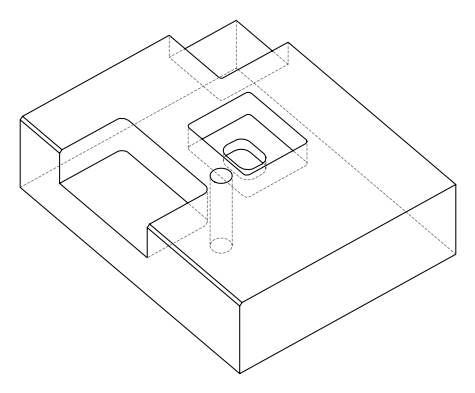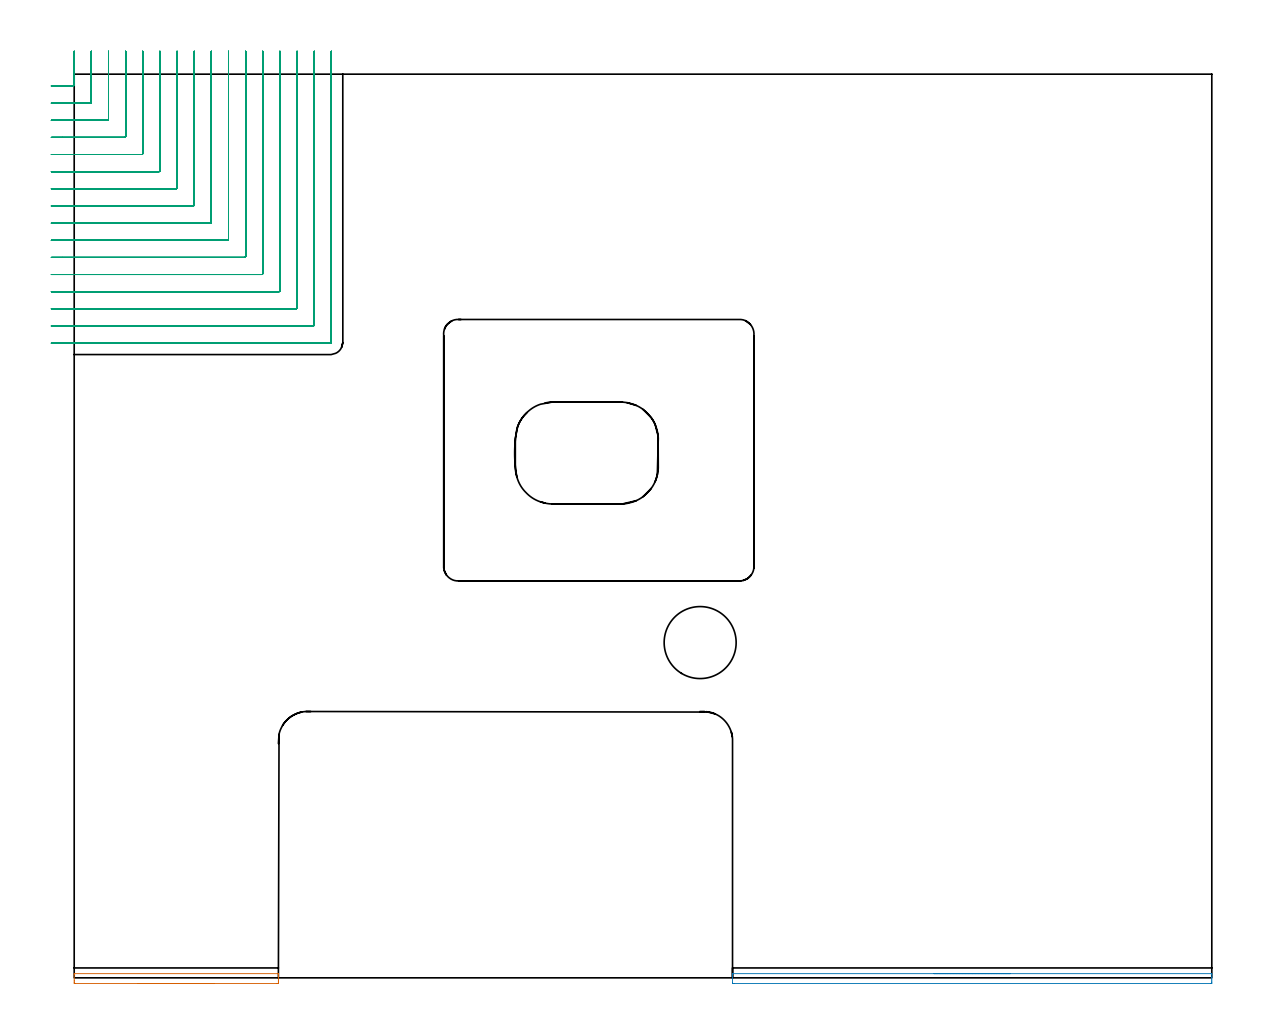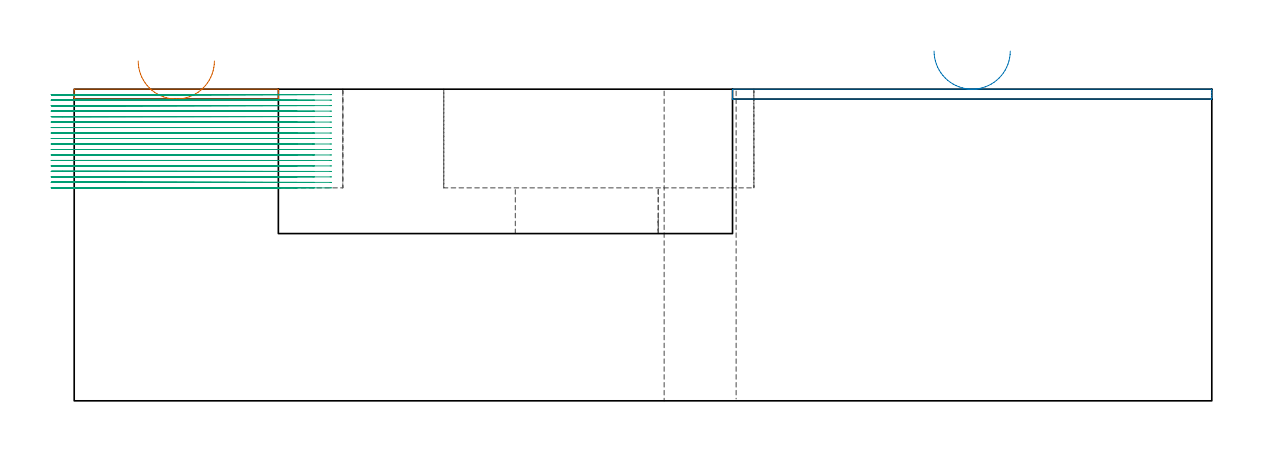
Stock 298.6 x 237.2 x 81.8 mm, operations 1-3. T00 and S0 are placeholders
(PLAN: 9 operations, 6 tool changes, 147.1 min)
(1 AREA_MILL | FG_CHAMFER_SURFACE | UGT0205_001 | 0.58 min | 187 mm3)
(2 AREA_MILL_1 | FG_CHAMFER_SURFACE_1 | UGT0205_001 | 1.16 min | 432 mm3)
(3 MILL_CORNER_NOTCH_RECTANGULAR | CORNER_NOTCH_RECTANGULAR | NXT0201_008 | Follow Part, ap 1.5, ae 75% | 54.03 min | 134340 mm3)
(4 MILL_RECTANGULAR_POCKET | POCKET_RECTANGULAR_STRAIGHT | NXT0201_008 | Follow Part, ap 1.5, ae 75% | 46 min | 144342 mm3)
(5 MILL_RECTANGULAR_POCKET_1 | POCKET_RECTANGULAR_STRAIGHT_1 | UGT0201_100 | Follow Part, ap 4.5, ae 75% | 0.68 min | 11034 mm3)
(6 MILL_SLOT | SLOT_PARTIAL_RECTANGULAR | NXT0201_011 | Follow Part, ap 3, ae 75% | 43.84 min | 314857 mm3)
(7 SPOT_DRILL | STEP1HOLE | NXT0321_9005460120000 | 0.05 min | 170 mm3)
(8 DRILL_THROUGH_HOLE_INTO_CENTER | STEP1HOLE | NXT0301_065 | 0.35 min | 5540 mm3)
(9 DRILL_TO_ENLARGE_THROUGH_HOLE | STEP1HOLE | UGT0301_257 | 0.37 min | 17185 mm3)
(TOOL UGT0205_001 | Chamfer Mill 20 x 3 x 45 deg. | D20 FL50 Z2)
(TOOL NXT0201_008 | ENDMILL 6mm [2P460-0600-NA 1630] | D6 FL26 Z6)
(TOOL UGT0201_100 | End Mill 18 mm | D18 FL22 Z2)
(TOOL NXT0201_011 | ENDMILL 12mm [2P460-1200-NA 1630] | D12 FL38 Z6)
(TOOL NXT0321_9005460120000 | NC Spot Drill, 142deg, 12mm, Carbide, Uncoated | D12 PA142 FL30 Z2)
(TOOL NXT0301_065 | Carbide Drill 9.4mm [860.1-0940-075A1-MM 2214] | D9.4 PA140 FL98 Z2)
(TOOL UGT0301_257 | Twist Drill 18.9 mm | D18.9 PA118 FL135 Z2)
(OP 1 AREA_MILL)
G17 G21 G94 G90
T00 M6
G54
G17 G0 G90 X36.8 Y-1.5 S1061 M3
G43 Z91.8 H0
Z89.2
G94 G1 X36.762 Z88.328 F250.
X36.648 Z87.463
X36.459 Z86.612
X36.197 Z85.78
X35.863 Z84.974
X35.46 Z84.2
X34.992 Z83.464
X34.46 Z82.772
X33.871 Z82.129
X33.228 Z81.54
X32.536 Z81.008
X31.8 Z80.54
X31.026 Z80.137
X30.22 Z79.803
X29.388 Z79.541
X28.536 Z79.352
X27.672 Z79.238
X26.8 Z79.2
X0.331
X0.118 Y-1.497 Z79.203
X0.002 Y-1.491 Z79.205
X0. Y-1.312 Z79.385
Y-1.079 Z79.617
Y-0.613 Z80.086
Y0.877 Z81.576
X0.01 Y1.094 Z81.792
X0.118 Y1.1 Z81.8
X53.482
X53.59 Y1.094 Z81.792
X53.6 Y0.877 Z81.575
Y0.213 Z80.912
Y-0.613 Z80.086
Y-1.079 Z79.617
Y-1.312 Z79.385
X53.598 Y-1.491 Z79.205
X53.482 Y-1.497 Z79.203
X53.269 Y-1.5 Z79.2
X26.8
X25.928 Z79.238
X25.064 Z79.352
X24.212 Z79.541
X23.38 Z79.803
X22.574 Z80.137
X21.8 Z80.54
X21.064 Z81.008
X20.372 Z81.54
X19.729 Z82.129
X19.14 Z82.772
X18.608 Z83.464
X18.14 Z84.2
X17.737 Z84.974
X17.403 Z85.78
X17.141 Z86.612
X16.952 Z87.463
X16.838 Z88.328
X16.8 Z89.2
G0 Z91.8
M5
M2
(OP 2 AREA_MILL_1)
G17 G21 G94 G90
T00 M6
G54
G17 G0 G90 X225.7 Y1.1 S1061 M3
G43 Z91.8 H0
G94 G1 X225.738 Z90.928 F250.
X225.852 Z90.063
X226.041 Z89.212
X226.303 Z88.38
X226.637 Z87.574
X227.04 Z86.8
X227.509 Z86.064
X228.04 Z85.372
X228.629 Z84.729
X229.272 Z84.139
X229.964 Z83.608
X230.7 Z83.14
X231.474 Z82.737
X232.28 Z82.403
X233.112 Z82.141
X233.964 Z81.952
X234.828 Z81.838
X235.7 Z81.8
X298.469
X298.59 Y1.094 Z81.792
X298.6 Y0.853 Z81.551
Y0.163 Z80.862
Y-0.563 Z80.136
Y-1.079 Z79.617
Y-1.337 Z79.36
X298.598 Y-1.491 Z79.205
X298.469 Y-1.497 Z79.203
X298.256 Y-1.5 Z79.2
X173.144
X172.931 Y-1.497 Z79.203
X172.802 Y-1.491 Z79.205
X172.8 Y-1.337 Z79.36
Y0.853 Z81.552
X172.81 Y1.094 Z81.792
X172.931 Y1.1 Z81.8
X235.7
X236.572 Z81.838
X237.437 Z81.952
X238.288 Z82.141
X239.12 Z82.403
X239.926 Z82.737
X240.7 Z83.14
X241.436 Z83.608
X242.128 Z84.139
X242.771 Z84.729
X243.36 Z85.372
X243.892 Z86.064
X244.36 Z86.8
X244.763 Z87.574
X245.097 Z88.38
X245.359 Z89.212
X245.548 Z90.063
X245.662 Z90.928
X245.7 Z91.8
M5
M2
(OP 3 MILL_CORNER_NOTCH_RECTANGULAR)
G17 G21 G94 G90
T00 M6
G54
G17 G0 G90 X-6. Y234.1 S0 M3
G43 Z91.8 H1
Z80.361
G94 G1 X-3. F250.
X-0.296 F500.
G3 X0. Y234.396 R0.3
G1 Y240.2
Y243.2 F250.
G0 Z91.8
X-6. Y229.6
Z80.361
G1 X-3.
X4.204 F500.
G3 X4.5 Y229.896 R0.3
G1 Y240.2
Y243.2 F250.
G0 Z91.8
X-6. Y225.1
Z80.361
G1 X-3.
X8.704 F500.
G3 X9. Y225.396 R0.3
G1 Y240.2
Y243.2 F250.
G0 Z91.8
X-6. Y220.6
Z80.361
G1 X-3.
X13.204 F500.
G3 X13.5 Y220.896 R0.3
G1 Y240.2
Y243.2 F250.
G0 Z91.8
X-6. Y216.1
Z80.361
G1 X-3.
X17.704 F500.
G3 X18. Y216.396 R0.3
G1 Y240.2
Y243.2 F250.
G0 Z91.8
X-6. Y211.6
Z80.361
G1 X-3.
X22.203 F500.
G3 X22.5 Y211.897 R0.3
G1 Y240.2
Y243.2 F250.
G0 Z91.8
X-6. Y207.1
Z80.361
G1 X-3.
X26.703 F500.
G3 X27. Y207.397 R0.3
G1 Y240.2
Y243.2 F250.
G0 Z91.8
X-6. Y202.6
Z80.361
G1 X-3.
X31.203 F500.
G3 X31.5 Y202.897 R0.3
G1 Y240.2
Y243.2 F250.
G0 Z91.8
X-6. Y198.1
Z80.361
G1 X-3.
X35.703 F500.
G3 X36. Y198.397 R0.3
G1 Y240.2
Y243.2 F250.
G0 Z91.8
X-6. Y193.6
Z80.361
G1 X-3.
X40.203 F500.
G3 X40.5 Y193.897 R0.3
G1 Y240.2
Y243.2 F250.
G0 Z91.8
X-6. Y189.1
Z80.361
G1 X-3.
X44.703 F500.
G3 X45. Y189.397 R0.3
G1 Y240.2
Y243.2 F250.
G0 Z91.8
X-6. Y184.6
Z80.361
G1 X-3.
X49.203 F500.
G3 X49.5 Y184.897 R0.3
G1 Y240.2
Y243.2 F250.
G0 Z91.8
X-6. Y180.1
Z80.361
G1 X-3.
X53.702 F500.
G3 X54. Y180.398 R0.3
G1 Y240.2
Y243.2 F250.
G0 Z91.8
X-6. Y175.6
Z80.361
G1 X-3.
X58.202 F500.
G3 X58.5 Y175.898 R0.3
G1 Y240.2
Y243.2 F250.
G0 Z91.8
X-6. Y171.1
Z80.361
G1 X-3.
X62.702 F500.
G3 X63. Y171.398 R0.3
G1 Y240.2
Y243.2 F250.
G0 Z91.8
X-6. Y166.6
Z80.361
G1 X-3.
X67.2 F500.
G3 X67.5 Y166.9 R0.3
G1 Y240.2
Y243.2 F250.
G0 Z91.8
X-6. Y234.1
Z78.922
G1 X-3.
X-0.296 F500.
G3 X0. Y234.396 R0.3
G1 Y240.2
Y243.2 F250.
G0 Z91.8
X-6. Y229.6
Z78.922
G1 X-3.
X4.204 F500.
G3 X4.5 Y229.896 R0.3
G1 Y240.2
Y243.2 F250.
G0 Z91.8
X-6. Y225.1
Z78.922
G1 X-3.
X8.704 F500.
G3 X9. Y225.396 R0.3
G1 Y240.2
Y243.2 F250.
G0 Z91.8
X-6. Y220.6
Z78.922
G1 X-3.
X13.204 F500.
G3 X13.5 Y220.896 R0.3
G1 Y240.2
Y243.2 F250.
G0 Z91.8
X-6. Y216.1
Z78.922
G1 X-3.
X17.704 F500.
G3 X18. Y216.396 R0.3
G1 Y240.2
Y243.2 F250.
G0 Z91.8
X-6. Y211.6
Z78.922
G1 X-3.
X22.203 F500.
G3 X22.5 Y211.897 R0.3
G1 Y240.2
Y243.2 F250.
G0 Z91.8
X-6. Y207.1
Z78.922
G1 X-3.
X26.703 F500.
G3 X27. Y207.397 R0.3
G1 Y240.2
Y243.2 F250.
G0 Z91.8
X-6. Y202.6
Z78.922
G1 X-3.
X31.203 F500.
G3 X31.5 Y202.897 R0.3
G1 Y240.2
Y243.2 F250.
G0 Z91.8
X-6. Y198.1
Z78.922
G1 X-3.
X35.703 F500.
G3 X36. Y198.397 R0.3
G1 Y240.2
Y243.2 F250.
G0 Z91.8
X-6. Y193.6
Z78.922
G1 X-3.
X40.203 F500.
G3 X40.5 Y193.897 R0.3
G1 Y240.2
Y243.2 F250.
G0 Z91.8
X-6. Y189.1
Z78.922
G1 X-3.
X44.703 F500.
G3 X45. Y189.397 R0.3
G1 Y240.2
Y243.2 F250.
G0 Z91.8
X-6. Y184.6
Z78.922
G1 X-3.
X49.203 F500.
G3 X49.5 Y184.897 R0.3
G1 Y240.2
Y243.2 F250.
G0 Z91.8
X-6. Y180.1
Z78.922
G1 X-3.
X53.702 F500.
G3 X54. Y180.398 R0.3
G1 Y240.2
Y243.2 F250.
G0 Z91.8
X-6. Y175.6
Z78.922
G1 X-3.
X58.202 F500.
G3 X58.5 Y175.898 R0.3
G1 Y240.2
Y243.2 F250.
G0 Z91.8
X-6. Y171.1
Z78.922
G1 X-3.
X62.702 F500.
G3 X63. Y171.398 R0.3
G1 Y240.2
Y243.2 F250.
G0 Z91.8
X-6. Y166.6
Z78.922
G1 X-3.
X67.2 F500.
G3 X67.5 Y166.9 R0.3
G1 Y240.2
Y243.2 F250.
G0 Z91.8
X-6. Y234.1
Z77.483
G1 X-3.
X-0.296 F500.
G3 X0. Y234.396 R0.3
G1 Y240.2
Y243.2 F250.
G0 Z91.8
X-6. Y229.6
Z77.483
G1 X-3.
X4.204 F500.
G3 X4.5 Y229.896 R0.3
G1 Y240.2
Y243.2 F250.
G0 Z91.8
X-6. Y225.1
Z77.483
G1 X-3.
X8.704 F500.
G3 X9. Y225.396 R0.3
G1 Y240.2
Y243.2 F250.
G0 Z91.8
X-6. Y220.6
Z77.483
G1 X-3.
X13.204 F500.
G3 X13.5 Y220.896 R0.3
G1 Y240.2
Y243.2 F250.
G0 Z91.8
X-6. Y216.1
Z77.483
G1 X-3.
X17.704 F500.
G3 X18. Y216.396 R0.3
G1 Y240.2
Y243.2 F250.
G0 Z91.8
X-6. Y211.6
Z77.483
G1 X-3.
X22.203 F500.
G3 X22.5 Y211.897 R0.3
G1 Y240.2
Y243.2 F250.
G0 Z91.8
X-6. Y207.1
Z77.483
G1 X-3.
X26.703 F500.
G3 X27. Y207.397 R0.3
G1 Y240.2
Y243.2 F250.
G0 Z91.8
X-6. Y202.6
Z77.483
G1 X-3.
X31.203 F500.
G3 X31.5 Y202.897 R0.3
G1 Y240.2
Y243.2 F250.
G0 Z91.8
X-6. Y198.1
Z77.483
G1 X-3.
X35.703 F500.
G3 X36. Y198.397 R0.3
G1 Y240.2
Y243.2 F250.
G0 Z91.8
X-6. Y193.6
Z77.483
G1 X-3.
X40.203 F500.
G3 X40.5 Y193.897 R0.3
G1 Y240.2
Y243.2 F250.
G0 Z91.8
X-6. Y189.1
Z77.483
G1 X-3.
X44.703 F500.
G3 X45. Y189.397 R0.3
G1 Y240.2
Y243.2 F250.
G0 Z91.8
X-6. Y184.6
Z77.483
G1 X-3.
X49.203 F500.
G3 X49.5 Y184.897 R0.3
G1 Y240.2
Y243.2 F250.
G0 Z91.8
X-6. Y180.1
Z77.483
G1 X-3.
X53.702 F500.
G3 X54. Y180.398 R0.3
G1 Y240.2
Y243.2 F250.
G0 Z91.8
X-6. Y175.6
Z77.483
G1 X-3.
X58.202 F500.
G3 X58.5 Y175.898 R0.3
G1 Y240.2
Y243.2 F250.
G0 Z91.8
X-6. Y171.1
Z77.483
G1 X-3.
X62.702 F500.
G3 X63. Y171.398 R0.3
G1 Y240.2
Y243.2 F250.
G0 Z91.8
X-6. Y166.6
Z77.483
G1 X-3.
X67.2 F500.
G3 X67.5 Y166.9 R0.3
G1 Y240.2
Y243.2 F250.
G0 Z91.8
X-6. Y234.1
Z76.044
G1 X-3.
X-0.296 F500.
G3 X0. Y234.396 R0.3
G1 Y240.2
Y243.2 F250.
G0 Z91.8
X-6. Y229.6
Z76.044
G1 X-3.
X4.204 F500.
G3 X4.5 Y229.896 R0.3
G1 Y240.2
Y243.2 F250.
G0 Z91.8
X-6. Y225.1
Z76.044
G1 X-3.
X8.704 F500.
G3 X9. Y225.396 R0.3
G1 Y240.2
Y243.2 F250.
G0 Z91.8
X-6. Y220.6
Z76.044
G1 X-3.
X13.204 F500.
G3 X13.5 Y220.896 R0.3
G1 Y240.2
Y243.2 F250.
G0 Z91.8
X-6. Y216.1
Z76.044
G1 X-3.
X17.704 F500.
G3 X18. Y216.396 R0.3
G1 Y240.2
Y243.2 F250.
G0 Z91.8
X-6. Y211.6
Z76.044
G1 X-3.
X22.203 F500.
G3 X22.5 Y211.897 R0.3
G1 Y240.2
Y243.2 F250.
G0 Z91.8
X-6. Y207.1
Z76.044
G1 X-3.
X26.703 F500.
G3 X27. Y207.397 R0.3
G1 Y240.2
Y243.2 F250.
G0 Z91.8
X-6. Y202.6
Z76.044
G1 X-3.
X31.203 F500.
G3 X31.5 Y202.897 R0.3
G1 Y240.2
Y243.2 F250.
G0 Z91.8
X-6. Y198.1
Z76.044
G1 X-3.
X35.703 F500.
G3 X36. Y198.397 R0.3
G1 Y240.2
Y243.2 F250.
G0 Z91.8
X-6. Y193.6
Z76.044
G1 X-3.
X40.203 F500.
G3 X40.5 Y193.897 R0.3
G1 Y240.2
Y243.2 F250.
G0 Z91.8
X-6. Y189.1
Z76.044
G1 X-3.
X44.703 F500.
G3 X45. Y189.397 R0.3
G1 Y240.2
Y243.2 F250.
G0 Z91.8
X-6. Y184.6
Z76.044
G1 X-3.
X49.203 F500.
G3 X49.5 Y184.897 R0.3
G1 Y240.2
Y243.2 F250.
G0 Z91.8
X-6. Y180.1
Z76.044
G1 X-3.
X53.702 F500.
G3 X54. Y180.398 R0.3
G1 Y240.2
Y243.2 F250.
G0 Z91.8
X-6. Y175.6
Z76.044
G1 X-3.
X58.202 F500.
G3 X58.5 Y175.898 R0.3
G1 Y240.2
Y243.2 F250.
G0 Z91.8
X-6. Y171.1
Z76.044
G1 X-3.
X62.702 F500.
G3 X63. Y171.398 R0.3
G1 Y240.2
Y243.2 F250.
G0 Z91.8
X-6. Y166.6
Z76.044
G1 X-3.
X67.2 F500.
G3 X67.5 Y166.9 R0.3
G1 Y240.2
Y243.2 F250.
G0 Z91.8
X-6. Y234.1
Z74.605
G1 X-3.
X-0.296 F500.
G3 X0. Y234.396 R0.3
G1 Y240.2
Y243.2 F250.
G0 Z91.8
X-6. Y229.6
Z74.605
G1 X-3.
X4.204 F500.
G3 X4.5 Y229.896 R0.3
G1 Y240.2
Y243.2 F250.
G0 Z91.8
X-6. Y225.1
Z74.605
G1 X-3.
X8.704 F500.
G3 X9. Y225.396 R0.3
G1 Y240.2
Y243.2 F250.
G0 Z91.8
X-6. Y220.6
Z74.605
G1 X-3.
X13.204 F500.
G3 X13.5 Y220.896 R0.3
G1 Y240.2
Y243.2 F250.
G0 Z91.8
X-6. Y216.1
Z74.605
G1 X-3.
X17.704 F500.
G3 X18. Y216.396 R0.3
G1 Y240.2
Y243.2 F250.
G0 Z91.8
X-6. Y211.6
Z74.605
G1 X-3.
X22.203 F500.
G3 X22.5 Y211.897 R0.3
G1 Y240.2
Y243.2 F250.
G0 Z91.8
X-6. Y207.1
Z74.605
G1 X-3.
X26.703 F500.
G3 X27. Y207.397 R0.3
G1 Y240.2
Y243.2 F250.
G0 Z91.8
X-6. Y202.6
Z74.605
G1 X-3.
X31.203 F500.
G3 X31.5 Y202.897 R0.3
G1 Y240.2
Y243.2 F250.
G0 Z91.8
X-6. Y198.1
Z74.605
G1 X-3.
X35.703 F500.
G3 X36. Y198.397 R0.3
G1 Y240.2
Y243.2 F250.
G0 Z91.8
X-6. Y193.6
Z74.605
G1 X-3.
X40.203 F500.
G3 X40.5 Y193.897 R0.3
G1 Y240.2
Y243.2 F250.
G0 Z91.8
X-6. Y189.1
Z74.605
G1 X-3.
X44.703 F500.
G3 X45. Y189.397 R0.3
G1 Y240.2
Y243.2 F250.
G0 Z91.8
X-6. Y184.6
Z74.605
G1 X-3.
X49.203 F500.
G3 X49.5 Y184.897 R0.3
G1 Y240.2
Y243.2 F250.
G0 Z91.8
X-6. Y180.1
Z74.605
G1 X-3.
X53.702 F500.
G3 X54. Y180.398 R0.3
G1 Y240.2
Y243.2 F250.
G0 Z91.8
X-6. Y175.6
Z74.605
G1 X-3.
X58.202 F500.
G3 X58.5 Y175.898 R0.3
G1 Y240.2
Y243.2 F250.
G0 Z91.8
X-6. Y171.1
Z74.605
G1 X-3.
X62.702 F500.
G3 X63. Y171.398 R0.3
G1 Y240.2
Y243.2 F250.
G0 Z91.8
X-6. Y166.6
Z74.605
G1 X-3.
X67.2 F500.
G3 X67.5 Y166.9 R0.3
G1 Y240.2
Y243.2 F250.
G0 Z91.8
X-6. Y234.1
Z73.167
G1 X-3.
X-0.296 F500.
G3 X0. Y234.396 R0.3
G1 Y240.2
Y243.2 F250.
G0 Z91.8
X-6. Y229.6
Z73.167
G1 X-3.
X4.204 F500.
G3 X4.5 Y229.896 R0.3
G1 Y240.2
Y243.2 F250.
G0 Z91.8
X-6. Y225.1
Z73.167
G1 X-3.
X8.704 F500.
G3 X9. Y225.396 R0.3
G1 Y240.2
Y243.2 F250.
G0 Z91.8
X-6. Y220.6
Z73.167
G1 X-3.
X13.204 F500.
G3 X13.5 Y220.896 R0.3
G1 Y240.2
Y243.2 F250.
G0 Z91.8
X-6. Y216.1
Z73.167
G1 X-3.
X17.704 F500.
G3 X18. Y216.396 R0.3
G1 Y240.2
Y243.2 F250.
G0 Z91.8
X-6. Y211.6
Z73.167
G1 X-3.
X22.203 F500.
G3 X22.5 Y211.897 R0.3
G1 Y240.2
Y243.2 F250.
G0 Z91.8
X-6. Y207.1
Z73.167
G1 X-3.
X26.703 F500.
G3 X27. Y207.397 R0.3
G1 Y240.2
Y243.2 F250.
G0 Z91.8
X-6. Y202.6
Z73.167
G1 X-3.
X31.203 F500.
G3 X31.5 Y202.897 R0.3
G1 Y240.2
Y243.2 F250.
G0 Z91.8
X-6. Y198.1
Z73.167
G1 X-3.
X35.703 F500.
G3 X36. Y198.397 R0.3
G1 Y240.2
Y243.2 F250.
G0 Z91.8
X-6. Y193.6
Z73.167
G1 X-3.
X40.203 F500.
G3 X40.5 Y193.897 R0.3
G1 Y240.2
Y243.2 F250.
G0 Z91.8
X-6. Y189.1
Z73.167
G1 X-3.
X44.703 F500.
G3 X45. Y189.397 R0.3
G1 Y240.2
Y243.2 F250.
G0 Z91.8
X-6. Y184.6
Z73.167
G1 X-3.
X49.203 F500.
G3 X49.5 Y184.897 R0.3
G1 Y240.2
Y243.2 F250.
G0 Z91.8
X-6. Y180.1
Z73.167
G1 X-3.
X53.702 F500.
G3 X54. Y180.398 R0.3
G1 Y240.2
Y243.2 F250.
G0 Z91.8
X-6. Y175.6
Z73.167
G1 X-3.
X58.202 F500.
G3 X58.5 Y175.898 R0.3
G1 Y240.2
Y243.2 F250.
G0 Z91.8
X-6. Y171.1
Z73.167
G1 X-3.
X62.702 F500.
G3 X63. Y171.398 R0.3
G1 Y240.2
Y243.2 F250.
G0 Z91.8
X-6. Y166.6
Z73.167
G1 X-3.
X67.2 F500.
G3 X67.5 Y166.9 R0.3
G1 Y240.2
Y243.2 F250.
G0 Z91.8
X-6. Y234.1
Z71.728
G1 X-3.
X-0.296 F500.
G3 X0. Y234.396 R0.3
G1 Y240.2
Y243.2 F250.
G0 Z91.8
X-6. Y229.6
Z71.728
G1 X-3.
X4.204 F500.
G3 X4.5 Y229.896 R0.3
G1 Y240.2
Y243.2 F250.
G0 Z91.8
X-6. Y225.1
Z71.728
G1 X-3.
X8.704 F500.
G3 X9. Y225.396 R0.3
G1 Y240.2
Y243.2 F250.
G0 Z91.8
X-6. Y220.6
Z71.728
G1 X-3.
X13.204 F500.
G3 X13.5 Y220.896 R0.3
G1 Y240.2
Y243.2 F250.
G0 Z91.8
X-6. Y216.1
Z71.728
G1 X-3.
X17.704 F500.
G3 X18. Y216.396 R0.3
G1 Y240.2
Y243.2 F250.
G0 Z91.8
X-6. Y211.6
Z71.728
G1 X-3.
X22.203 F500.
G3 X22.5 Y211.897 R0.3
G1 Y240.2
Y243.2 F250.
G0 Z91.8
X-6. Y207.1
Z71.728
G1 X-3.
X26.703 F500.
G3 X27. Y207.397 R0.3
G1 Y240.2
Y243.2 F250.
G0 Z91.8
X-6. Y202.6
Z71.728
G1 X-3.
X31.203 F500.
G3 X31.5 Y202.897 R0.3
G1 Y240.2
Y243.2 F250.
G0 Z91.8
X-6. Y198.1
Z71.728
G1 X-3.
X35.703 F500.
G3 X36. Y198.397 R0.3
G1 Y240.2
Y243.2 F250.
G0 Z91.8
X-6. Y193.6
Z71.728
G1 X-3.
X40.203 F500.
G3 X40.5 Y193.897 R0.3
G1 Y240.2
Y243.2 F250.
G0 Z91.8
X-6. Y189.1
Z71.728
G1 X-3.
X44.703 F500.
G3 X45. Y189.397 R0.3
G1 Y240.2
Y243.2 F250.
G0 Z91.8
X-6. Y184.6
Z71.728
G1 X-3.
X49.203 F500.
G3 X49.5 Y184.897 R0.3
G1 Y240.2
Y243.2 F250.
G0 Z91.8
X-6. Y180.1
Z71.728
G1 X-3.
X53.702 F500.
G3 X54. Y180.398 R0.3
G1 Y240.2
Y243.2 F250.
G0 Z91.8
X-6. Y175.6
Z71.728
G1 X-3.
X58.202 F500.
G3 X58.5 Y175.898 R0.3
G1 Y240.2
Y243.2 F250.
G0 Z91.8
X-6. Y171.1
Z71.728
G1 X-3.
X62.702 F500.
G3 X63. Y171.398 R0.3
G1 Y240.2
Y243.2 F250.
G0 Z91.8
X-6. Y166.6
Z71.728
G1 X-3.
X67.2 F500.
G3 X67.5 Y166.9 R0.3
G1 Y240.2
Y243.2 F250.
G0 Z91.8
X-6. Y234.1
Z70.289
G1 X-3.
X-0.296 F500.
G3 X0. Y234.396 R0.3
G1 Y240.2
Y243.2 F250.
G0 Z91.8
X-6. Y229.6
Z70.289
G1 X-3.
X4.204 F500.
G3 X4.5 Y229.896 R0.3
G1 Y240.2
Y243.2 F250.
G0 Z91.8
X-6. Y225.1
Z70.289
G1 X-3.
X8.704 F500.
G3 X9. Y225.396 R0.3
G1 Y240.2
Y243.2 F250.
G0 Z91.8
X-6. Y220.6
Z70.289
G1 X-3.
X13.204 F500.
G3 X13.5 Y220.896 R0.3
G1 Y240.2
Y243.2 F250.
G0 Z91.8
X-6. Y216.1
Z70.289
G1 X-3.
X17.704 F500.
G3 X18. Y216.396 R0.3
G1 Y240.2
Y243.2 F250.
G0 Z91.8
X-6. Y211.6
Z70.289
G1 X-3.
X22.203 F500.
G3 X22.5 Y211.897 R0.3
G1 Y240.2
Y243.2 F250.
G0 Z91.8
X-6. Y207.1
Z70.289
G1 X-3.
X26.703 F500.
G3 X27. Y207.397 R0.3
G1 Y240.2
Y243.2 F250.
G0 Z91.8
X-6. Y202.6
Z70.289
G1 X-3.
X31.203 F500.
G3 X31.5 Y202.897 R0.3
G1 Y240.2
Y243.2 F250.
G0 Z91.8
X-6. Y198.1
Z70.289
G1 X-3.
X35.703 F500.
G3 X36. Y198.397 R0.3
G1 Y240.2
Y243.2 F250.
G0 Z91.8
X-6. Y193.6
Z70.289
G1 X-3.
X40.203 F500.
G3 X40.5 Y193.897 R0.3
G1 Y240.2
Y243.2 F250.
G0 Z91.8
X-6. Y189.1
Z70.289
G1 X-3.
X44.703 F500.
G3 X45. Y189.397 R0.3
G1 Y240.2
Y243.2 F250.
G0 Z91.8
X-6. Y184.6
Z70.289
G1 X-3.
X49.203 F500.
G3 X49.5 Y184.897 R0.3
G1 Y240.2
Y243.2 F250.
G0 Z91.8
X-6. Y180.1
Z70.289
G1 X-3.
X53.702 F500.
G3 X54. Y180.398 R0.3
G1 Y240.2
Y243.2 F250.
G0 Z91.8
X-6. Y175.6
Z70.289
G1 X-3.
X58.202 F500.
G3 X58.5 Y175.898 R0.3
G1 Y240.2
Y243.2 F250.
G0 Z91.8
X-6. Y171.1
Z70.289
G1 X-3.
X62.702 F500.
G3 X63. Y171.398 R0.3
G1 Y240.2
Y243.2 F250.
G0 Z91.8
X-6. Y166.6
Z70.289
G1 X-3.
X67.2 F500.
G3 X67.5 Y166.9 R0.3
G1 Y240.2
Y243.2 F250.
G0 Z91.8
X-6. Y234.1
Z68.85
G1 X-3.
X-0.296 F500.
G3 X0. Y234.396 R0.3
G1 Y240.2
Y243.2 F250.
G0 Z91.8
X-6. Y229.6
Z68.85
G1 X-3.
X4.204 F500.
G3 X4.5 Y229.896 R0.3
G1 Y240.2
Y243.2 F250.
G0 Z91.8
X-6. Y225.1
Z68.85
G1 X-3.
X8.704 F500.
G3 X9. Y225.396 R0.3
G1 Y240.2
Y243.2 F250.
G0 Z91.8
X-6. Y220.6
Z68.85
G1 X-3.
X13.204 F500.
G3 X13.5 Y220.896 R0.3
G1 Y240.2
Y243.2 F250.
G0 Z91.8
X-6. Y216.1
Z68.85
G1 X-3.
X17.704 F500.
G3 X18. Y216.396 R0.3
G1 Y240.2
Y243.2 F250.
G0 Z91.8
X-6. Y211.6
Z68.85
G1 X-3.
X22.203 F500.
G3 X22.5 Y211.897 R0.3
G1 Y240.2
Y243.2 F250.
G0 Z91.8
X-6. Y207.1
Z68.85
G1 X-3.
X26.703 F500.
G3 X27. Y207.397 R0.3
G1 Y240.2
Y243.2 F250.
G0 Z91.8
X-6. Y202.6
Z68.85
G1 X-3.
X31.203 F500.
G3 X31.5 Y202.897 R0.3
G1 Y240.2
Y243.2 F250.
G0 Z91.8
X-6. Y198.1
Z68.85
G1 X-3.
X35.703 F500.
G3 X36. Y198.397 R0.3
G1 Y240.2
Y243.2 F250.
G0 Z91.8
X-6. Y193.6
Z68.85
G1 X-3.
X40.203 F500.
G3 X40.5 Y193.897 R0.3
G1 Y240.2
Y243.2 F250.
G0 Z91.8
X-6. Y189.1
Z68.85
G1 X-3.
X44.703 F500.
G3 X45. Y189.397 R0.3
G1 Y240.2
Y243.2 F250.
G0 Z91.8
X-6. Y184.6
Z68.85
G1 X-3.
X49.203 F500.
G3 X49.5 Y184.897 R0.3
G1 Y240.2
Y243.2 F250.
G0 Z91.8
X-6. Y180.1
Z68.85
G1 X-3.
X53.702 F500.
G3 X54. Y180.398 R0.3
G1 Y240.2
Y243.2 F250.
G0 Z91.8
X-6. Y175.6
Z68.85
G1 X-3.
X58.202 F500.
G3 X58.5 Y175.898 R0.3
G1 Y240.2
Y243.2 F250.
G0 Z91.8
X-6. Y171.1
Z68.85
G1 X-3.
X62.702 F500.
G3 X63. Y171.398 R0.3
G1 Y240.2
Y243.2 F250.
G0 Z91.8
X-6. Y166.6
Z68.85
G1 X-3.
X67.2 F500.
G3 X67.5 Y166.9 R0.3
G1 Y240.2
Y243.2 F250.
G0 Z91.8
X-6. Y234.1
Z67.411
G1 X-3.
X-0.296 F500.
G3 X0. Y234.396 R0.3
G1 Y240.2
Y243.2 F250.
G0 Z91.8
X-6. Y229.6
Z67.411
G1 X-3.
X4.204 F500.
G3 X4.5 Y229.896 R0.3
G1 Y240.2
Y243.2 F250.
G0 Z91.8
X-6. Y225.1
Z67.411
G1 X-3.
X8.704 F500.
G3 X9. Y225.396 R0.3
G1 Y240.2
Y243.2 F250.
G0 Z91.8
X-6. Y220.6
Z67.411
G1 X-3.
X13.204 F500.
G3 X13.5 Y220.896 R0.3
G1 Y240.2
Y243.2 F250.
G0 Z91.8
X-6. Y216.1
Z67.411
G1 X-3.
X17.704 F500.
G3 X18. Y216.396 R0.3
G1 Y240.2
Y243.2 F250.
G0 Z91.8
X-6. Y211.6
Z67.411
G1 X-3.
X22.203 F500.
G3 X22.5 Y211.897 R0.3
G1 Y240.2
Y243.2 F250.
G0 Z91.8
X-6. Y207.1
Z67.411
G1 X-3.
X26.703 F500.
G3 X27. Y207.397 R0.3
G1 Y240.2
Y243.2 F250.
G0 Z91.8
X-6. Y202.6
Z67.411
G1 X-3.
X31.203 F500.
G3 X31.5 Y202.897 R0.3
G1 Y240.2
Y243.2 F250.
G0 Z91.8
X-6. Y198.1
Z67.411
G1 X-3.
X35.703 F500.
G3 X36. Y198.397 R0.3
G1 Y240.2
Y243.2 F250.
G0 Z91.8
X-6. Y193.6
Z67.411
G1 X-3.
X40.203 F500.
G3 X40.5 Y193.897 R0.3
G1 Y240.2
Y243.2 F250.
G0 Z91.8
X-6. Y189.1
Z67.411
G1 X-3.
X44.703 F500.
G3 X45. Y189.397 R0.3
G1 Y240.2
Y243.2 F250.
G0 Z91.8
X-6. Y184.6
Z67.411
G1 X-3.
X49.203 F500.
G3 X49.5 Y184.897 R0.3
G1 Y240.2
Y243.2 F250.
G0 Z91.8
X-6. Y180.1
Z67.411
G1 X-3.
X53.702 F500.
G3 X54. Y180.398 R0.3
G1 Y240.2
Y243.2 F250.
G0 Z91.8
X-6. Y175.6
Z67.411
G1 X-3.
X58.202 F500.
G3 X58.5 Y175.898 R0.3
G1 Y240.2
Y243.2 F250.
G0 Z91.8
X-6. Y171.1
Z67.411
G1 X-3.
X62.702 F500.
G3 X63. Y171.398 R0.3
G1 Y240.2
Y243.2 F250.
G0 Z91.8
X-6. Y166.6
Z67.411
G1 X-3.
X67.2 F500.
G3 X67.5 Y166.9 R0.3
G1 Y240.2
Y243.2 F250.
G0 Z91.8
X-6. Y234.1
Z65.972
G1 X-3.
X-0.296 F500.
G3 X0. Y234.396 R0.3
G1 Y240.2
Y243.2 F250.
G0 Z91.8
X-6. Y229.6
Z65.972
G1 X-3.
X4.204 F500.
G3 X4.5 Y229.896 R0.3
G1 Y240.2
Y243.2 F250.
G0 Z91.8
X-6. Y225.1
Z65.972
G1 X-3.
X8.704 F500.
G3 X9. Y225.396 R0.3
G1 Y240.2
Y243.2 F250.
G0 Z91.8
X-6. Y220.6
Z65.972
G1 X-3.
X13.204 F500.
G3 X13.5 Y220.896 R0.3
G1 Y240.2
Y243.2 F250.
G0 Z91.8
X-6. Y216.1
Z65.972
G1 X-3.
X17.704 F500.
G3 X18. Y216.396 R0.3
G1 Y240.2
Y243.2 F250.
G0 Z91.8
X-6. Y211.6
Z65.972
G1 X-3.
X22.203 F500.
G3 X22.5 Y211.897 R0.3
G1 Y240.2
Y243.2 F250.
G0 Z91.8
X-6. Y207.1
Z65.972
G1 X-3.
X26.703 F500.
G3 X27. Y207.397 R0.3
G1 Y240.2
Y243.2 F250.
G0 Z91.8
X-6. Y202.6
Z65.972
G1 X-3.
X31.203 F500.
G3 X31.5 Y202.897 R0.3
G1 Y240.2
Y243.2 F250.
G0 Z91.8
X-6. Y198.1
Z65.972
G1 X-3.
X35.703 F500.
G3 X36. Y198.397 R0.3
G1 Y240.2
Y243.2 F250.
G0 Z91.8
X-6. Y193.6
Z65.972
G1 X-3.
X40.203 F500.
G3 X40.5 Y193.897 R0.3
G1 Y240.2
Y243.2 F250.
G0 Z91.8
X-6. Y189.1
Z65.972
G1 X-3.
X44.703 F500.
G3 X45. Y189.397 R0.3
G1 Y240.2
Y243.2 F250.
G0 Z91.8
X-6. Y184.6
Z65.972
G1 X-3.
X49.203 F500.
G3 X49.5 Y184.897 R0.3
G1 Y240.2
Y243.2 F250.
G0 Z91.8
X-6. Y180.1
Z65.972
G1 X-3.
X53.702 F500.
G3 X54. Y180.398 R0.3
G1 Y240.2
Y243.2 F250.
G0 Z91.8
X-6. Y175.6
Z65.972
G1 X-3.
X58.202 F500.
G3 X58.5 Y175.898 R0.3
G1 Y240.2
Y243.2 F250.
G0 Z91.8
X-6. Y171.1
Z65.972
G1 X-3.
X62.702 F500.
G3 X63. Y171.398 R0.3
G1 Y240.2
Y243.2 F250.
G0 Z91.8
X-6. Y166.6
Z65.972
G1 X-3.
X67.2 F500.
G3 X67.5 Y166.9 R0.3
G1 Y240.2
Y243.2 F250.
G0 Z91.8
X-6. Y234.1
Z64.533
G1 X-3.
X-0.296 F500.
G3 X0. Y234.396 R0.3
G1 Y240.2
Y243.2 F250.
G0 Z91.8
X-6. Y229.6
Z64.533
G1 X-3.
X4.204 F500.
G3 X4.5 Y229.896 R0.3
G1 Y240.2
Y243.2 F250.
G0 Z91.8
X-6. Y225.1
Z64.533
G1 X-3.
X8.704 F500.
G3 X9. Y225.396 R0.3
G1 Y240.2
Y243.2 F250.
G0 Z91.8
X-6. Y220.6
Z64.533
G1 X-3.
X13.204 F500.
G3 X13.5 Y220.896 R0.3
G1 Y240.2
Y243.2 F250.
G0 Z91.8
X-6. Y216.1
Z64.533
G1 X-3.
X17.704 F500.
G3 X18. Y216.396 R0.3
G1 Y240.2
Y243.2 F250.
G0 Z91.8
X-6. Y211.6
Z64.533
G1 X-3.
X22.203 F500.
G3 X22.5 Y211.897 R0.3
G1 Y240.2
Y243.2 F250.
G0 Z91.8
X-6. Y207.1
Z64.533
G1 X-3.
X26.703 F500.
G3 X27. Y207.397 R0.3
G1 Y240.2
Y243.2 F250.
G0 Z91.8
X-6. Y202.6
Z64.533
G1 X-3.
X31.203 F500.
G3 X31.5 Y202.897 R0.3
G1 Y240.2
Y243.2 F250.
G0 Z91.8
X-6. Y198.1
Z64.533
G1 X-3.
X35.703 F500.
G3 X36. Y198.397 R0.3
G1 Y240.2
Y243.2 F250.
G0 Z91.8
X-6. Y193.6
Z64.533
G1 X-3.
X40.203 F500.
G3 X40.5 Y193.897 R0.3
G1 Y240.2
Y243.2 F250.
G0 Z91.8
X-6. Y189.1
Z64.533
G1 X-3.
X44.703 F500.
G3 X45. Y189.397 R0.3
G1 Y240.2
Y243.2 F250.
G0 Z91.8
X-6. Y184.6
Z64.533
G1 X-3.
X49.203 F500.
G3 X49.5 Y184.897 R0.3
G1 Y240.2
Y243.2 F250.
G0 Z91.8
X-6. Y180.1
Z64.533
G1 X-3.
X53.702 F500.
G3 X54. Y180.398 R0.3
G1 Y240.2
Y243.2 F250.
G0 Z91.8
X-6. Y175.6
Z64.533
G1 X-3.
X58.202 F500.
G3 X58.5 Y175.898 R0.3
G1 Y240.2
Y243.2 F250.
G0 Z91.8
X-6. Y171.1
Z64.533
G1 X-3.
X62.702 F500.
G3 X63. Y171.398 R0.3
G1 Y240.2
Y243.2 F250.
G0 Z91.8
X-6. Y166.6
Z64.533
G1 X-3.
X67.2 F500.
G3 X67.5 Y166.9 R0.3
G1 Y240.2
Y243.2 F250.
G0 Z91.8
X-6. Y234.1
Z63.094
G1 X-3.
X-0.296 F500.
G3 X0. Y234.396 R0.3
G1 Y240.2
Y243.2 F250.
G0 Z91.8
X-6. Y229.6
Z63.094
G1 X-3.
X4.204 F500.
G3 X4.5 Y229.896 R0.3
G1 Y240.2
Y243.2 F250.
G0 Z91.8
X-6. Y225.1
Z63.094
G1 X-3.
X8.704 F500.
G3 X9. Y225.396 R0.3
G1 Y240.2
Y243.2 F250.
G0 Z91.8
X-6. Y220.6
Z63.094
G1 X-3.
X13.204 F500.
G3 X13.5 Y220.896 R0.3
G1 Y240.2
Y243.2 F250.
G0 Z91.8
X-6. Y216.1
Z63.094
G1 X-3.
X17.704 F500.
G3 X18. Y216.396 R0.3
G1 Y240.2
Y243.2 F250.
G0 Z91.8
X-6. Y211.6
Z63.094
G1 X-3.
X22.203 F500.
G3 X22.5 Y211.897 R0.3
G1 Y240.2
Y243.2 F250.
G0 Z91.8
X-6. Y207.1
Z63.094
G1 X-3.
X26.703 F500.
G3 X27. Y207.397 R0.3
G1 Y240.2
Y243.2 F250.
G0 Z91.8
X-6. Y202.6
Z63.094
G1 X-3.
X31.203 F500.
G3 X31.5 Y202.897 R0.3
G1 Y240.2
Y243.2 F250.
G0 Z91.8
X-6. Y198.1
Z63.094
G1 X-3.
X35.703 F500.
G3 X36. Y198.397 R0.3
G1 Y240.2
Y243.2 F250.
G0 Z91.8
X-6. Y193.6
Z63.094
G1 X-3.
X40.203 F500.
G3 X40.5 Y193.897 R0.3
G1 Y240.2
Y243.2 F250.
G0 Z91.8
X-6. Y189.1
Z63.094
G1 X-3.
X44.703 F500.
G3 X45. Y189.397 R0.3
G1 Y240.2
Y243.2 F250.
G0 Z91.8
X-6. Y184.6
Z63.094
G1 X-3.
X49.203 F500.
G3 X49.5 Y184.897 R0.3
G1 Y240.2
Y243.2 F250.
G0 Z91.8
X-6. Y180.1
Z63.094
G1 X-3.
X53.702 F500.
G3 X54. Y180.398 R0.3
G1 Y240.2
Y243.2 F250.
G0 Z91.8
X-6. Y175.6
Z63.094
G1 X-3.
X58.202 F500.
G3 X58.5 Y175.898 R0.3
G1 Y240.2
Y243.2 F250.
G0 Z91.8
X-6. Y171.1
Z63.094
G1 X-3.
X62.702 F500.
G3 X63. Y171.398 R0.3
G1 Y240.2
Y243.2 F250.
G0 Z91.8
X-6. Y166.6
Z63.094
G1 X-3.
X67.2 F500.
G3 X67.5 Y166.9 R0.3
G1 Y240.2
Y243.2 F250.
G0 Z91.8
X-6. Y234.1
Z61.656
G1 X-3.
X-0.296 F500.
G3 X0. Y234.396 R0.3
G1 Y240.2
Y243.2 F250.
G0 Z91.8
X-6. Y229.6
Z61.656
G1 X-3.
X4.204 F500.
G3 X4.5 Y229.896 R0.3
G1 Y240.2
Y243.2 F250.
G0 Z91.8
X-6. Y225.1
Z61.656
G1 X-3.
X8.704 F500.
G3 X9. Y225.396 R0.3
G1 Y240.2
Y243.2 F250.
G0 Z91.8
X-6. Y220.6
Z61.656
G1 X-3.
X13.204 F500.
G3 X13.5 Y220.896 R0.3
G1 Y240.2
Y243.2 F250.
G0 Z91.8
X-6. Y216.1
Z61.656
G1 X-3.
X17.704 F500.
G3 X18. Y216.396 R0.3
G1 Y240.2
Y243.2 F250.
G0 Z91.8
X-6. Y211.6
Z61.656
G1 X-3.
X22.203 F500.
G3 X22.5 Y211.897 R0.3
G1 Y240.2
Y243.2 F250.
G0 Z91.8
X-6. Y207.1
Z61.656
G1 X-3.
X26.703 F500.
G3 X27. Y207.397 R0.3
G1 Y240.2
Y243.2 F250.
G0 Z91.8
X-6. Y202.6
Z61.656
G1 X-3.
X31.203 F500.
G3 X31.5 Y202.897 R0.3
G1 Y240.2
Y243.2 F250.
G0 Z91.8
X-6. Y198.1
Z61.656
G1 X-3.
X35.703 F500.
G3 X36. Y198.397 R0.3
G1 Y240.2
Y243.2 F250.
G0 Z91.8
X-6. Y193.6
Z61.656
G1 X-3.
X40.203 F500.
G3 X40.5 Y193.897 R0.3
G1 Y240.2
Y243.2 F250.
G0 Z91.8
X-6. Y189.1
Z61.656
G1 X-3.
X44.703 F500.
G3 X45. Y189.397 R0.3
G1 Y240.2
Y243.2 F250.
G0 Z91.8
X-6. Y184.6
Z61.656
G1 X-3.
X49.203 F500.
G3 X49.5 Y184.897 R0.3
G1 Y240.2
Y243.2 F250.
G0 Z91.8
X-6. Y180.1
Z61.656
G1 X-3.
X53.702 F500.
G3 X54. Y180.398 R0.3
G1 Y240.2
Y243.2 F250.
G0 Z91.8
X-6. Y175.6
Z61.656
G1 X-3.
X58.202 F500.
G3 X58.5 Y175.898 R0.3
G1 Y240.2
Y243.2 F250.
G0 Z91.8
X-6. Y171.1
Z61.656
G1 X-3.
X62.702 F500.
G3 X63. Y171.398 R0.3
G1 Y240.2
Y243.2 F250.
G0 Z91.8
X-6. Y166.6
Z61.656
G1 X-3.
X67.2 F500.
G3 X67.5 Y166.9 R0.3
G1 Y240.2
Y243.2 F250.
G0 Z91.8
X-6. Y234.1
Z60.217
G1 X-3.
X-0.296 F500.
G3 X0. Y234.396 R0.3
G1 Y240.2
Y243.2 F250.
G0 Z91.8
X-6. Y229.6
Z60.217
G1 X-3.
X4.204 F500.
G3 X4.5 Y229.896 R0.3
G1 Y240.2
Y243.2 F250.
G0 Z91.8
X-6. Y225.1
Z60.217
G1 X-3.
X8.704 F500.
G3 X9. Y225.396 R0.3
G1 Y240.2
Y243.2 F250.
G0 Z91.8
X-6. Y220.6
Z60.217
G1 X-3.
X13.204 F500.
G3 X13.5 Y220.896 R0.3
G1 Y240.2
Y243.2 F250.
G0 Z91.8
X-6. Y216.1
Z60.217
G1 X-3.
X17.704 F500.
G3 X18. Y216.396 R0.3
G1 Y240.2
Y243.2 F250.
G0 Z91.8
X-6. Y211.6
Z60.217
G1 X-3.
X22.203 F500.
G3 X22.5 Y211.897 R0.3
G1 Y240.2
Y243.2 F250.
G0 Z91.8
X-6. Y207.1
Z60.217
G1 X-3.
X26.703 F500.
G3 X27. Y207.397 R0.3
G1 Y240.2
Y243.2 F250.
G0 Z91.8
X-6. Y202.6
Z60.217
G1 X-3.
X31.203 F500.
G3 X31.5 Y202.897 R0.3
G1 Y240.2
Y243.2 F250.
G0 Z91.8
X-6. Y198.1
Z60.217
G1 X-3.
X35.703 F500.
G3 X36. Y198.397 R0.3
G1 Y240.2
Y243.2 F250.
G0 Z91.8
X-6. Y193.6
Z60.217
G1 X-3.
X40.203 F500.
G3 X40.5 Y193.897 R0.3
G1 Y240.2
Y243.2 F250.
G0 Z91.8
X-6. Y189.1
Z60.217
G1 X-3.
X44.703 F500.
G3 X45. Y189.397 R0.3
G1 Y240.2
Y243.2 F250.
G0 Z91.8
X-6. Y184.6
Z60.217
G1 X-3.
X49.203 F500.
G3 X49.5 Y184.897 R0.3
G1 Y240.2
Y243.2 F250.
G0 Z91.8
X-6. Y180.1
Z60.217
G1 X-3.
X53.702 F500.
G3 X54. Y180.398 R0.3
G1 Y240.2
Y243.2 F250.
G0 Z91.8
X-6. Y175.6
Z60.217
G1 X-3.
X58.202 F500.
G3 X58.5 Y175.898 R0.3
G1 Y240.2
Y243.2 F250.
G0 Z91.8
X-6. Y171.1
Z60.217
G1 X-3.
X62.702 F500.
G3 X63. Y171.398 R0.3
G1 Y240.2
Y243.2 F250.
G0 Z91.8
X-6. Y166.6
Z60.217
G1 X-3.
X67.2 F500.
G3 X67.5 Y166.9 R0.3
G1 Y240.2
Y243.2 F250.
G0 Z91.8
X-6. Y234.1
Z58.778
G1 X-3.
X-0.296 F500.
G3 X0. Y234.396 R0.3
G1 Y240.2
Y243.2 F250.
G0 Z91.8
X-6. Y229.6
Z58.778
G1 X-3.
X4.204 F500.
G3 X4.5 Y229.896 R0.3
G1 Y240.2
Y243.2 F250.
G0 Z91.8
X-6. Y225.1
Z58.778
G1 X-3.
X8.704 F500.
G3 X9. Y225.396 R0.3
G1 Y240.2
Y243.2 F250.
G0 Z91.8
X-6. Y220.6
Z58.778
G1 X-3.
X13.204 F500.
G3 X13.5 Y220.896 R0.3
G1 Y240.2
Y243.2 F250.
G0 Z91.8
X-6. Y216.1
Z58.778
G1 X-3.
X17.704 F500.
G3 X18. Y216.396 R0.3
G1 Y240.2
Y243.2 F250.
G0 Z91.8
X-6. Y211.6
Z58.778
G1 X-3.
X22.203 F500.
G3 X22.5 Y211.897 R0.3
G1 Y240.2
Y243.2 F250.
G0 Z91.8
X-6. Y207.1
Z58.778
G1 X-3.
X26.703 F500.
G3 X27. Y207.397 R0.3
G1 Y240.2
Y243.2 F250.
G0 Z91.8
X-6. Y202.6
Z58.778
G1 X-3.
X31.203 F500.
G3 X31.5 Y202.897 R0.3
G1 Y240.2
Y243.2 F250.
G0 Z91.8
X-6. Y198.1
Z58.778
G1 X-3.
X35.703 F500.
G3 X36. Y198.397 R0.3
G1 Y240.2
Y243.2 F250.
G0 Z91.8
X-6. Y193.6
Z58.778
G1 X-3.
X40.203 F500.
G3 X40.5 Y193.897 R0.3
G1 Y240.2
Y243.2 F250.
G0 Z91.8
X-6. Y189.1
Z58.778
G1 X-3.
X44.703 F500.
G3 X45. Y189.397 R0.3
G1 Y240.2
Y243.2 F250.
G0 Z91.8
X-6. Y184.6
Z58.778
G1 X-3.
X49.203 F500.
G3 X49.5 Y184.897 R0.3
G1 Y240.2
Y243.2 F250.
G0 Z91.8
X-6. Y180.1
Z58.778
G1 X-3.
X53.702 F500.
G3 X54. Y180.398 R0.3
G1 Y240.2
Y243.2 F250.
G0 Z91.8
X-6. Y175.6
Z58.778
G1 X-3.
X58.202 F500.
G3 X58.5 Y175.898 R0.3
G1 Y240.2
Y243.2 F250.
G0 Z91.8
X-6. Y171.1
Z58.778
G1 X-3.
X62.702 F500.
G3 X63. Y171.398 R0.3
G1 Y240.2
Y243.2 F250.
G0 Z91.8
X-6. Y166.6
Z58.778
G1 X-3.
X67.2 F500.
G3 X67.5 Y166.9 R0.3
G1 Y240.2
Y243.2 F250.
G0 Z91.8
X-6. Y234.1
Z57.339
G1 X-3.
X-0.296 F500.
G3 X0. Y234.396 R0.3
G1 Y240.2
Y243.2 F250.
G0 Z91.8
X-6. Y229.6
Z57.339
G1 X-3.
X4.204 F500.
G3 X4.5 Y229.896 R0.3
G1 Y240.2
Y243.2 F250.
G0 Z91.8
X-6. Y225.1
Z57.339
G1 X-3.
X8.704 F500.
G3 X9. Y225.396 R0.3
G1 Y240.2
Y243.2 F250.
G0 Z91.8
X-6. Y220.6
Z57.339
G1 X-3.
X13.204 F500.
G3 X13.5 Y220.896 R0.3
G1 Y240.2
Y243.2 F250.
G0 Z91.8
X-6. Y216.1
Z57.339
G1 X-3.
X17.704 F500.
G3 X18. Y216.396 R0.3
G1 Y240.2
Y243.2 F250.
G0 Z91.8
X-6. Y211.6
Z57.339
G1 X-3.
X22.203 F500.
G3 X22.5 Y211.897 R0.3
G1 Y240.2
Y243.2 F250.
G0 Z91.8
X-6. Y207.1
Z57.339
G1 X-3.
X26.703 F500.
G3 X27. Y207.397 R0.3
G1 Y240.2
Y243.2 F250.
G0 Z91.8
X-6. Y202.6
Z57.339
G1 X-3.
X31.203 F500.
G3 X31.5 Y202.897 R0.3
G1 Y240.2
Y243.2 F250.
G0 Z91.8
X-6. Y198.1
Z57.339
G1 X-3.
X35.703 F500.
G3 X36. Y198.397 R0.3
G1 Y240.2
Y243.2 F250.
G0 Z91.8
X-6. Y193.6
Z57.339
G1 X-3.
X40.203 F500.
G3 X40.5 Y193.897 R0.3
G1 Y240.2
Y243.2 F250.
G0 Z91.8
X-6. Y189.1
Z57.339
G1 X-3.
X44.703 F500.
G3 X45. Y189.397 R0.3
G1 Y240.2
Y243.2 F250.
G0 Z91.8
X-6. Y184.6
Z57.339
G1 X-3.
X49.203 F500.
G3 X49.5 Y184.897 R0.3
G1 Y240.2
Y243.2 F250.
G0 Z91.8
X-6. Y180.1
Z57.339
G1 X-3.
X53.702 F500.
G3 X54. Y180.398 R0.3
G1 Y240.2
Y243.2 F250.
G0 Z91.8
X-6. Y175.6
Z57.339
G1 X-3.
X58.202 F500.
G3 X58.5 Y175.898 R0.3
G1 Y240.2
Y243.2 F250.
G0 Z91.8
X-6. Y171.1
Z57.339
G1 X-3.
X62.702 F500.
G3 X63. Y171.398 R0.3
G1 Y240.2
Y243.2 F250.
G0 Z91.8
X-6. Y166.6
Z57.339
G1 X-3.
X67.2 F500.
G3 X67.5 Y166.9 R0.3
G1 Y240.2
Y243.2 F250.
G0 Z91.8
X-6. Y234.1
Z55.9
G1 X-3.
X-0.296 F500.
G3 X0. Y234.396 R0.3
G1 Y240.2
Y243.2 F250.
G0 Z91.8
X-6. Y229.6
Z55.9
G1 X-3.
X4.204 F500.
G3 X4.5 Y229.896 R0.3
G1 Y240.2
Y243.2 F250.
G0 Z91.8
X-6. Y225.1
Z55.9
G1 X-3.
X8.704 F500.
G3 X9. Y225.396 R0.3
G1 Y240.2
Y243.2 F250.
G0 Z91.8
X-6. Y220.6
Z55.9
G1 X-3.
X13.204 F500.
G3 X13.5 Y220.896 R0.3
G1 Y240.2
Y243.2 F250.
G0 Z91.8
X-6. Y216.1
Z55.9
G1 X-3.
X17.704 F500.
G3 X18. Y216.396 R0.3
G1 Y240.2
Y243.2 F250.
G0 Z91.8
X-6. Y211.6
Z55.9
G1 X-3.
X22.203 F500.
G3 X22.5 Y211.897 R0.3
G1 Y240.2
Y243.2 F250.
G0 Z91.8
X-6. Y207.1
Z55.9
G1 X-3.
X26.703 F500.
G3 X27. Y207.397 R0.3
G1 Y240.2
Y243.2 F250.
G0 Z91.8
X-6. Y202.6
Z55.9
G1 X-3.
X31.203 F500.
G3 X31.5 Y202.897 R0.3
G1 Y240.2
Y243.2 F250.
G0 Z91.8
X-6. Y198.1
Z55.9
G1 X-3.
X35.703 F500.
G3 X36. Y198.397 R0.3
G1 Y240.2
Y243.2 F250.
G0 Z91.8
X-6. Y193.6
Z55.9
G1 X-3.
X40.203 F500.
G3 X40.5 Y193.897 R0.3
G1 Y240.2
Y243.2 F250.
G0 Z91.8
X-6. Y189.1
Z55.9
G1 X-3.
X44.703 F500.
G3 X45. Y189.397 R0.3
G1 Y240.2
Y243.2 F250.
G0 Z91.8
X-6. Y184.6
Z55.9
G1 X-3.
X49.203 F500.
G3 X49.5 Y184.897 R0.3
G1 Y240.2
Y243.2 F250.
G0 Z91.8
X-6. Y180.1
Z55.9
G1 X-3.
X53.702 F500.
G3 X54. Y180.398 R0.3
G1 Y240.2
Y243.2 F250.
G0 Z91.8
X-6. Y175.6
Z55.9
G1 X-3.
X58.202 F500.
G3 X58.5 Y175.898 R0.3
G1 Y240.2
Y243.2 F250.
G0 Z91.8
X-6. Y171.1
Z55.9
G1 X-3.
X62.702 F500.
G3 X63. Y171.398 R0.3
G1 Y240.2
Y243.2 F250.
G0 Z91.8
X-6. Y166.6
Z55.9
G1 X-3.
X67.2 F500.
G3 X67.5 Y166.9 R0.3
G1 Y240.2
Y243.2 F250.
G0 Z91.8
M5
M2
